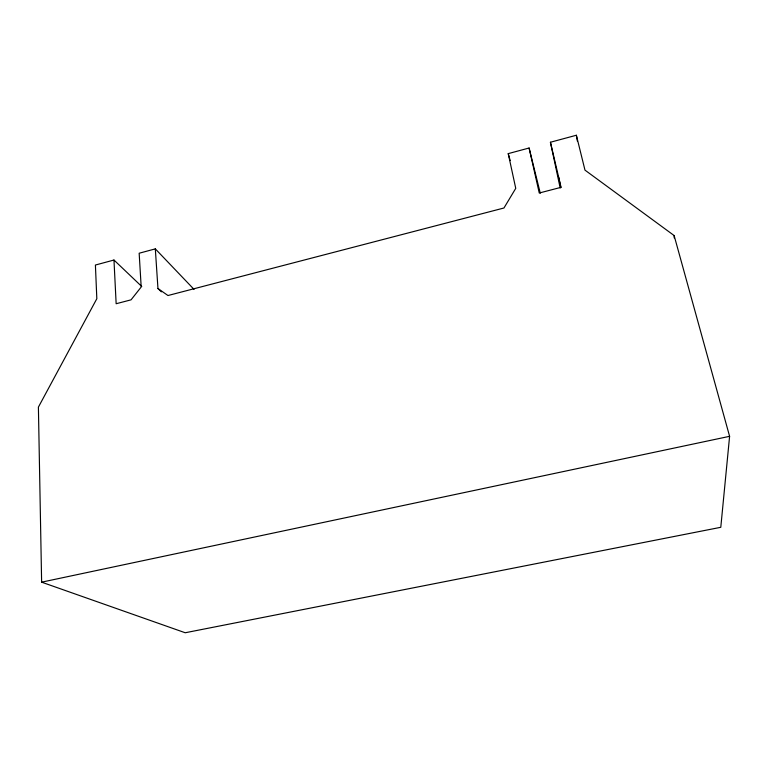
<?xml version="1.0" encoding="UTF-8"?>
<svg xmlns="http://www.w3.org/2000/svg" width="768" height="768" viewBox="0 0 768 768"><rect width="100%" height="100%" fill="white"/><g stroke="black" fill="none" stroke-linecap="round" stroke-linejoin="round"><path stroke-width="1.15" d="M560.179 187.968L550.426 142.243L576.365 135.245L584.976 170.131L674.131 235.546L729.6 436.32L720.787 527.299L185.213 632.755L41.626 582.163L38.4 407.126L96.826 298.714L95.405 265.037L113.971 260.026L141.773 286.512M194.045 289.392L155.318 248.87L139.162 253.229L141.187 287.03L131.05 299.837L116.15 303.734L113.971 260.026M155.318 248.87L157.958 288.509L167.971 295.526L503.952 208.003L515.75 188.362L508.234 153.629L529.094 148.003L540.278 193.2M41.626 582.163L729.6 436.32M157.958 288.509L161.386 291.859M508.234 153.629L510.182 160.56M550.426 142.243L561.034 187.325L539.261 193.018L529.094 148.003M558.624 177.072L560.861 187.613M576.365 135.245L577.382 141.139M674.131 235.546L674.218 237.946"/></g></svg>
